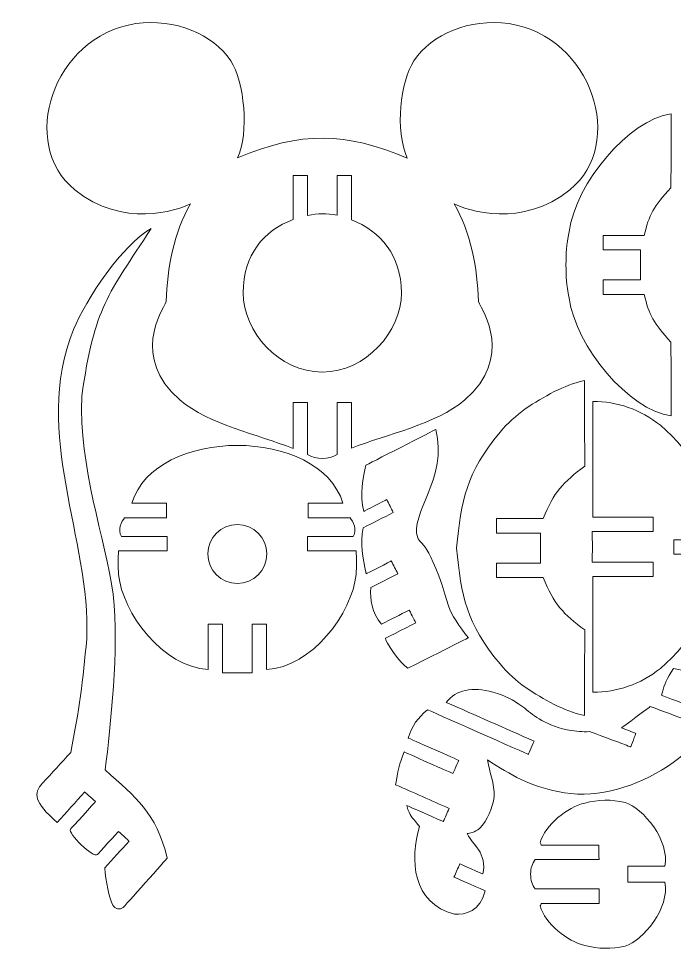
# Model space of a CAD drawing. Header units: centimetres. Extents: x -313 to 323, y -192 to 199.
# Drawn here: x -313.2 to -139.8, y -58.8 to 187.1 of the extents above; entities that cross this region are included whole.
import ezdxf

# ---------------------------------------------------------------- set-up
doc = ezdxf.new("R2010")
doc.units = ezdxf.units.CM
doc.header["$MEASUREMENT"] = 0
doc.layers.add('Livello 1', color=7, linetype='Continuous')

msp = doc.modelspace()

# ---------------------------------------------------------------- linework, layer by layer
at = {"layer": 'Livello 1', "lineweight": 20}
for points, knots in [([(-228.99624, 71.9074), (-228.99624, 71.9074), (-228.99624, 85.672422), (-228.99624, 85.672422), (-228.99624, 85.672422), (-228.99624, 85.672422), (-225.18624, 85.642704), (-225.18624, 85.642704), (-225.18624, 85.642704), (-225.18624, 81.621884), (-225.18624, 77.600556), (-225.18624, 73.579736), (-225.18624, 73.579736), (-215.755728, 77.36205), (-203.10475, 79.745332), (-195.217034, 86.326472), (-195.217034, 86.326472), (-182.279036, 97.80778), (-190.438024, 109.568234), (-191.63284, 112.32642), (-191.63284, 112.32642), (-191.849502, 121.204482), (-193.704972, 130.664204), (-198.059294, 138.185652), (-198.059294, 138.185652), (-194.407536, 136.341866), (-180.131212, 131.57073), (-167.43934, 141.88186), (-167.43934, 141.88186), (-152.61463, 153.926032), (-161.369248, 182.279544), (-183.56834, 185.788554), (-183.56834, 185.788554), (-194.033394, 187.08497), (-203.9112, 183.123332), (-208.657952, 175.932084), (-208.657952, 175.932084), (-212.298026, 170.41749), (-213.736936, 157.635702), (-210.441032, 150.228808), (-210.441032, 150.228808), (-226.87915, 157.14853), (-238.349282, 157.362144), (-255.324864, 150.262336), (-255.324864, 150.262336), (-252.163072, 156.862526), (-253.46787, 170.41749), (-257.107944, 175.932084), (-257.107944, 175.932084), (-261.854696, 183.123332), (-271.732502, 187.08497), (-282.197556, 185.788554), (-282.197556, 185.788554), (-304.396648, 182.279544), (-313.151266, 153.926032), (-298.326556, 141.88186), (-298.326556, 141.88186), (-285.634684, 131.57073), (-271.35836, 136.341866), (-267.706602, 138.185652), (-267.706602, 138.185652), (-272.060924, 130.664204), (-273.916394, 121.204482), (-274.133056, 112.32642), (-274.133056, 112.32642), (-275.327872, 109.568234), (-283.48686, 97.80778), (-270.548862, 86.326472), (-270.548862, 86.326472), (-262.661146, 79.745332), (-250.010422, 77.278484), (-240.57991, 73.49617), (-240.57991, 73.49617), (-240.57991, 77.51699), (-240.579656, 81.651602), (-240.579656, 85.672422), (-240.579656, 85.672422), (-240.579656, 85.672422), (-236.769656, 85.672422), (-236.769656, 85.672422), (-236.769656, 85.672422), (-236.769656, 85.672422), (-236.76991, 71.9074), (-236.76991, 71.9074), (-236.76991, 71.9074), (-234.565698, 70.557136), (-231.200452, 70.557136), (-228.99624, 71.9074)], [0, 0, 0, 0, 0.0434782609, 0.0434782609, 0.0434782609, 0.0434782709, 0.0869565217, 0.0869565217, 0.0869565217, 0.0869565317, 0.1304347826, 0.1304347826, 0.1304347826, 0.1304347926, 0.1739130435, 0.1739130435, 0.1739130435, 0.1739130535, 0.2173913043, 0.2173913043, 0.2173913043, 0.2173913143, 0.2608695652, 0.2608695652, 0.2608695652, 0.2608695752, 0.3043478261, 0.3043478261, 0.3043478261, 0.3043478361, 0.347826087, 0.347826087, 0.347826087, 0.347826097, 0.3913043478, 0.3913043478, 0.3913043478, 0.3913043578, 0.4347826087, 0.4347826087, 0.4347826087, 0.4347826187, 0.4782608696, 0.4782608696, 0.4782608696, 0.4782608796, 0.5217391304, 0.5217391304, 0.5217391304, 0.5217391404, 0.5652173913, 0.5652173913, 0.5652173913, 0.5652174013, 0.6086956522, 0.6086956522, 0.6086956522, 0.6086956622, 0.652173913, 0.652173913, 0.652173913, 0.652173923, 0.6956521739, 0.6956521739, 0.6956521739, 0.6956521839, 0.7391304348, 0.7391304348, 0.7391304348, 0.7391304448, 0.7826086957, 0.7826086957, 0.7826086957, 0.7826087057, 0.8260869565, 0.8260869565, 0.8260869565, 0.8260869665, 0.8695652174, 0.8695652174, 0.8695652174, 0.8695652274, 0.9130434783, 0.9130434783, 0.9130434783, 0.9130434883, 1, 1, 1, 1]), ([(-148.814028, 122.00763), (-148.814028, 122.00763), (-148.814028, 125.972316), (-148.814028, 125.972316), (-148.814028, 125.972316), (-148.814028, 125.972316), (-158.70047, 125.972316), (-158.70047, 125.972316), (-158.70047, 125.972316), (-158.70047, 125.972316), (-158.70047, 129.782316), (-158.70047, 129.782316), (-158.70047, 129.782316), (-155.404566, 129.782316), (-151.173434, 129.782316), (-147.81657, 129.782316), (-147.81657, 129.782316), (-146.549872, 135.24992), (-145.327624, 137.450322), (-140.749528, 142.409418), (-140.749528, 142.409418), (-140.749528, 142.409418), (-140.679424, 161.898584), (-140.679424, 161.898584), (-140.679424, 161.898584), (-151.85771, 160.41624), (-165.944804, 143.63827), (-167.63111, 130.760724), (-167.63111, 130.760724), (-168.471088, 127.035306), (-168.388792, 125.2347), (-168.527222, 122.00763), (-168.527222, 122.00763), (-168.388792, 118.78056), (-168.471088, 116.979954), (-167.63111, 113.254536), (-167.63111, 113.254536), (-165.944804, 100.37699), (-151.85771, 83.59902), (-140.679424, 82.116676), (-140.679424, 82.116676), (-140.679424, 82.116676), (-140.749528, 101.605842), (-140.749528, 101.605842), (-140.749528, 101.605842), (-145.327624, 106.564938), (-146.549872, 108.76534), (-147.81657, 114.232944), (-147.81657, 114.232944), (-151.173434, 114.232944), (-155.404566, 114.232944), (-158.70047, 114.232944), (-158.70047, 114.232944), (-158.70047, 114.232944), (-158.70047, 118.042944), (-158.70047, 118.042944), (-158.70047, 118.042944), (-158.70047, 118.042944), (-148.814028, 118.042944), (-148.814028, 118.042944), (-148.814028, 118.042944), (-148.814028, 118.042944), (-148.814028, 122.00763), (-148.814028, 122.00763)], [0, 0, 0, 0, 0.0588235294, 0.0588235294, 0.0588235294, 0.0588235394, 0.1176470588, 0.1176470588, 0.1176470588, 0.1176470688, 0.1764705882, 0.1764705882, 0.1764705882, 0.1764705982, 0.2352941176, 0.2352941176, 0.2352941176, 0.2352941276, 0.2941176471, 0.2941176471, 0.2941176471, 0.2941176571, 0.3529411765, 0.3529411765, 0.3529411765, 0.3529411865, 0.4117647059, 0.4117647059, 0.4117647059, 0.4117647159, 0.4705882353, 0.4705882353, 0.4705882353, 0.4705882453, 0.5294117647, 0.5294117647, 0.5294117647, 0.5294117747, 0.5882352941, 0.5882352941, 0.5882352941, 0.5882353041, 0.6470588235, 0.6470588235, 0.6470588235, 0.6470588335, 0.7058823529, 0.7058823529, 0.7058823529, 0.7058823629, 0.7647058824, 0.7647058824, 0.7647058824, 0.7647058924, 0.8235294118, 0.8235294118, 0.8235294118, 0.8235294218, 0.8823529412, 0.8823529412, 0.8823529412, 0.8823529512, 1, 1, 1, 1]), ([(-228.99624, 145.620232), (-228.99624, 145.620232), (-225.18624, 145.620232), (-225.18624, 145.620232), (-225.18624, 145.620232), (-225.18624, 145.620232), (-225.18624, 133.962648), (-225.18624, 133.962648), (-225.18624, 133.962648), (-217.592148, 130.831082), (-211.980272, 124.724414), (-211.980272, 114.590068), (-211.980272, 114.590068), (-211.980272, 104.455722), (-221.338648, 93.687392), (-232.882948, 93.687392), (-232.882948, 93.687392), (-244.427248, 93.687392), (-253.785624, 104.375458), (-253.785624, 114.590068), (-253.785624, 114.590068), (-253.785624, 124.804678), (-248.397014, 131.003548), (-240.57991, 134.028688), (-240.57991, 134.028688), (-240.57991, 134.028688), (-240.579656, 145.620232), (-240.579656, 145.620232), (-240.579656, 145.620232), (-240.579656, 145.620232), (-236.769656, 145.620232), (-236.769656, 145.620232), (-236.769656, 145.620232), (-236.769656, 145.620232), (-236.76991, 135.097012), (-236.76991, 135.097012), (-236.76991, 135.097012), (-233.999278, 135.596376), (-231.767634, 135.690864), (-228.99624, 135.131302), (-228.99624, 135.131302), (-228.99624, 135.131302), (-228.99624, 145.620232), (-228.99624, 145.620232)], [0, 0, 0, 0, 0.0833333333, 0.0833333333, 0.0833333333, 0.0833333433, 0.1666666667, 0.1666666667, 0.1666666667, 0.1666666767, 0.25, 0.25, 0.25, 0.25000001, 0.3333333333, 0.3333333333, 0.3333333333, 0.3333333433, 0.4166666667, 0.4166666667, 0.4166666667, 0.4166666767, 0.5, 0.5, 0.5, 0.50000001, 0.5833333333, 0.5833333333, 0.5833333333, 0.5833333433, 0.6666666667, 0.6666666667, 0.6666666667, 0.6666666767, 0.75, 0.75, 0.75, 0.75000001, 0.8333333333, 0.8333333333, 0.8333333333, 0.8333333433, 1, 1, 1, 1]), ([(-278.098758, 131.650994), (-289.570414, 113.944146), (-293.064438, 111.216948), (-296.468292, 87.233252), (-296.468292, 87.233252), (-297.302682, 68.87718), (-290.282122, 49.610518), (-288.137346, 34.995358), (-288.137346, 34.995358), (-286.57931, 20.071842), (-288.87928, 0.49022), (-290.248848, -11.422126), (-290.248848, -11.422126), (-282.09494, -18.796762), (-276.892258, -22.622002), (-273.854672, -34.70656), (-273.854672, -34.70656), (-273.854672, -34.70656), (-285.509462, -47.76089), (-285.509462, -47.76089), (-285.509462, -47.76089), (-286.46628, -48.423322), (-287.63214, -48.173132), (-288.22777, -47.15129), (-288.22777, -47.15129), (-289.332162, -45.254926), (-290.063936, -40.770556), (-290.375848, -37.320728), (-290.375848, -37.320728), (-288.236406, -34.95548), (-286.097218, -32.589978), (-283.957776, -30.224476), (-283.957776, -30.224476), (-283.957776, -30.224476), (-286.783526, -27.668982), (-286.783526, -27.668982), (-286.783526, -27.668982), (-286.783526, -27.668982), (-292.308026, -33.777174), (-292.308026, -33.777174), (-292.308026, -33.777174), (-293.29888, -34.872676), (-300.373034, -28.10383), (-299.413168, -27.070558), (-299.413168, -27.070558), (-299.413168, -27.070558), (-292.840156, -19.803364), (-292.840156, -19.803364), (-292.840156, -19.803364), (-292.840156, -19.803364), (-295.665906, -17.247616), (-295.665906, -17.247616), (-295.665906, -17.247616), (-298.104306, -19.943572), (-300.542452, -22.639274), (-302.980598, -25.33523), (-302.980598, -25.33523), (-309.111396, -19.790156), (-309.33009, -17.678908), (-306.797202, -14.889226), (-306.797202, -14.889226), (-304.320194, -12.150344), (-301.852076, -9.557004), (-299.362114, -6.803898), (-299.362114, -6.803898), (-297.219624, 4.008882), (-296.098214, 12.300204), (-295.159684, 23.223728), (-295.159684, 23.223728), (-293.950136, 49.828958), (-309.76062, 77.172312), (-298.64304, 104.906318), (-298.64304, 104.906318), (-295.431718, 112.917478), (-285.687008, 127.321056), (-278.098758, 131.650994)], [0, 0, 0, 0, 0.05, 0.05, 0.05, 0.05000001, 0.1, 0.1, 0.1, 0.10000001, 0.15, 0.15, 0.15, 0.15000001, 0.2, 0.2, 0.2, 0.20000001, 0.25, 0.25, 0.25, 0.25000001, 0.3, 0.3, 0.3, 0.30000001, 0.35, 0.35, 0.35, 0.35000001, 0.4, 0.4, 0.4, 0.40000001, 0.45, 0.45, 0.45, 0.45000001, 0.5, 0.5, 0.5, 0.50000001, 0.55, 0.55, 0.55, 0.55000001, 0.6, 0.6, 0.6, 0.60000001, 0.65, 0.65, 0.65, 0.65000001, 0.7, 0.7, 0.7, 0.70000001, 0.75, 0.75, 0.75, 0.75000001, 0.8, 0.8, 0.8, 0.80000001, 0.85, 0.85, 0.85, 0.85000001, 0.9, 0.9, 0.9, 0.90000001, 1, 1, 1, 1]), ([(-175.198278, 47.188374), (-175.198278, 47.188374), (-175.212756, 51.16322), (-175.212756, 51.16322), (-175.212756, 51.16322), (-175.212756, 51.16322), (-186.874912, 51.16322), (-186.874912, 51.16322), (-186.874912, 51.16322), (-186.874912, 51.16322), (-186.874912, 54.97322), (-186.874912, 54.97322), (-186.874912, 54.97322), (-186.874912, 54.97322), (-174.50562, 54.97322), (-174.50562, 54.97322), (-174.50562, 54.97322), (-171.774358, 61.938662), (-169.153078, 64.657224), (-163.521898, 68.82511), (-163.521898, 68.82511), (-163.521898, 68.82511), (-163.619942, 91.436444), (-163.619942, 91.436444), (-163.619942, 91.436444), (-166.643304, 90.799158), (-168.886886, 89.793826), (-171.586398, 88.538304), (-171.586398, 88.538304), (-176.958498, 85.664294), (-181.83479, 82.741262), (-185.923428, 77.785722), (-185.923428, 77.785722), (-194.871086, 66.94043), (-196.157088, 59.958478), (-197.390004, 47.188374), (-197.390004, 47.188374), (-196.157088, 34.41827), (-194.871086, 27.436318), (-185.923428, 16.591026), (-185.923428, 16.591026), (-181.83479, 11.635486), (-176.958498, 8.712454), (-171.586398, 5.838444), (-171.586398, 5.838444), (-168.886886, 4.582922), (-166.643304, 3.57759), (-163.619942, 2.940304), (-163.619942, 2.940304), (-163.619942, 2.940304), (-163.521898, 25.551638), (-163.521898, 25.551638), (-163.521898, 25.551638), (-169.153078, 29.719524), (-171.774358, 32.438086), (-174.50562, 39.403528), (-174.50562, 39.403528), (-174.50562, 39.403528), (-186.874912, 39.403528), (-186.874912, 39.403528), (-186.874912, 39.403528), (-186.874912, 39.403528), (-186.874912, 43.213528), (-186.874912, 43.213528), (-186.874912, 43.213528), (-186.874912, 43.213528), (-175.212756, 43.213528), (-175.212756, 43.213528), (-175.212756, 43.213528), (-175.212756, 43.213528), (-175.198278, 47.188374), (-175.198278, 47.188374)], [0, 0, 0, 0, 0.0526315789, 0.0526315789, 0.0526315789, 0.0526315889, 0.1052631579, 0.1052631579, 0.1052631579, 0.1052631679, 0.1578947368, 0.1578947368, 0.1578947368, 0.1578947468, 0.2105263158, 0.2105263158, 0.2105263158, 0.2105263258, 0.2631578947, 0.2631578947, 0.2631578947, 0.2631579047, 0.3157894737, 0.3157894737, 0.3157894737, 0.3157894837, 0.3684210526, 0.3684210526, 0.3684210526, 0.3684210626, 0.4210526316, 0.4210526316, 0.4210526316, 0.4210526416, 0.4736842105, 0.4736842105, 0.4736842105, 0.4736842205, 0.5263157895, 0.5263157895, 0.5263157895, 0.5263157995, 0.5789473684, 0.5789473684, 0.5789473684, 0.5789473784, 0.6315789474, 0.6315789474, 0.6315789474, 0.6315789574, 0.6842105263, 0.6842105263, 0.6842105263, 0.6842105363, 0.7368421053, 0.7368421053, 0.7368421053, 0.7368421153, 0.7894736842, 0.7894736842, 0.7894736842, 0.7894736942, 0.8421052632, 0.8421052632, 0.8421052632, 0.8421052732, 0.8947368421, 0.8947368421, 0.8947368421, 0.8947368521, 1, 1, 1, 1]), ([(-140.017754, 47.514764), (-140.017754, 47.514764), (-140.017754, 49.410366), (-140.017754, 49.410366), (-140.017754, 49.410366), (-140.017754, 49.410366), (-128.18999, 49.410366), (-128.18999, 49.410366), (-128.18999, 49.410366), (-128.435608, 60.671964), (-135.10514, 72.76592), (-143.549116, 79.626206), (-143.549116, 79.626206), (-148.738844, 83.842606), (-155.03017, 85.940392), (-161.372042, 85.940392), (-161.372042, 85.940392), (-161.372042, 85.940392), (-161.427922, 55.359554), (-161.427922, 55.359554), (-161.427922, 55.359554), (-161.427922, 55.359554), (-145.410936, 55.359554), (-145.410936, 55.359554), (-145.410936, 55.359554), (-145.410936, 54.088284), (-145.410936, 52.82057), (-145.410936, 51.549554), (-145.410936, 51.549554), (-145.410936, 51.549554), (-161.55416, 51.549554), (-161.55416, 51.549554), (-161.55416, 51.549554), (-161.538158, 49.87544), (-161.520378, 48.790098), (-161.504122, 47.514764), (-161.504122, 47.514764), (-161.520378, 46.23943), (-161.538158, 45.154088), (-161.55416, 43.479974), (-161.55416, 43.479974), (-161.55416, 43.479974), (-145.410936, 43.479974), (-145.410936, 43.479974), (-145.410936, 43.479974), (-145.410936, 42.208958), (-145.410936, 40.941244), (-145.410936, 39.669974), (-145.410936, 39.669974), (-145.410936, 39.669974), (-161.427922, 39.669974), (-161.427922, 39.669974), (-161.427922, 39.669974), (-161.427922, 39.669974), (-161.372042, 9.089136), (-161.372042, 9.089136), (-161.372042, 9.089136), (-155.03017, 9.089136), (-148.738844, 11.186922), (-143.549116, 15.403322), (-143.549116, 15.403322), (-135.10514, 22.263608), (-128.435608, 34.357564), (-128.18999, 45.619162), (-128.18999, 45.619162), (-128.18999, 45.619162), (-140.017754, 45.619162), (-140.017754, 45.619162), (-140.017754, 45.619162), (-140.017754, 45.619162), (-140.017754, 47.514764), (-140.017754, 47.514764)], [0, 0, 0, 0, 0.0526315789, 0.0526315789, 0.0526315789, 0.0526315889, 0.1052631579, 0.1052631579, 0.1052631579, 0.1052631679, 0.1578947368, 0.1578947368, 0.1578947368, 0.1578947468, 0.2105263158, 0.2105263158, 0.2105263158, 0.2105263258, 0.2631578947, 0.2631578947, 0.2631578947, 0.2631579047, 0.3157894737, 0.3157894737, 0.3157894737, 0.3157894837, 0.3684210526, 0.3684210526, 0.3684210526, 0.3684210626, 0.4210526316, 0.4210526316, 0.4210526316, 0.4210526416, 0.4736842105, 0.4736842105, 0.4736842105, 0.4736842205, 0.5263157895, 0.5263157895, 0.5263157895, 0.5263157995, 0.5789473684, 0.5789473684, 0.5789473684, 0.5789473784, 0.6315789474, 0.6315789474, 0.6315789474, 0.6315789574, 0.6842105263, 0.6842105263, 0.6842105263, 0.6842105363, 0.7368421053, 0.7368421053, 0.7368421053, 0.7368421153, 0.7894736842, 0.7894736842, 0.7894736842, 0.7894736942, 0.8421052632, 0.8421052632, 0.8421052632, 0.8421052732, 0.8947368421, 0.8947368421, 0.8947368421, 0.8947368521, 1, 1, 1, 1]), ([(-259.230622, 14.242796), (-259.230622, 18.48358), (-259.230368, 22.936962), (-259.230368, 27.117294), (-259.230368, 27.117294), (-259.230368, 27.117294), (-263.040368, 27.117294), (-263.040368, 27.117294), (-263.040368, 27.117294), (-263.040368, 27.117294), (-263.040622, 15.13078), (-263.040622, 15.13078), (-263.040622, 15.13078), (-275.03374, 15.690342), (-285.755842, 30.092396), (-286.720534, 40.220646), (-286.720534, 40.220646), (-286.90951, 42.31259), (-286.8676, 44.572936), (-286.720534, 46.433994), (-286.720534, 46.433994), (-286.720534, 46.433994), (-273.89709, 46.433994), (-273.89709, 46.433994), (-273.89709, 46.433994), (-273.89709, 46.433994), (-273.89709, 50.243994), (-273.89709, 50.243994), (-273.89709, 50.243994), (-273.89709, 50.243994), (-278.557228, 50.243994), (-278.557228, 50.243994), (-278.557228, 50.243994), (-279.54097, 50.326798), (-280.600658, 50.298858), (-281.7114, 50.243994), (-281.7114, 50.243994), (-281.7114, 50.243994), (-285.917894, 50.243994), (-285.917894, 50.243994), (-285.917894, 50.243994), (-287.165288, 52.028344), (-285.886398, 54.199536), (-285.180278, 55.217822), (-285.180278, 55.217822), (-285.180278, 55.217822), (-274.065238, 55.217822), (-274.065238, 55.217822), (-274.065238, 55.217822), (-274.065238, 55.217822), (-274.065238, 59.028076), (-274.065238, 59.028076), (-274.065238, 59.028076), (-277.132796, 59.028076), (-280.147522, 59.028076), (-283.248862, 59.028076), (-283.248862, 59.028076), (-277.104094, 79.40929), (-233.582972, 79.40929), (-227.438204, 59.028076), (-227.438204, 59.028076), (-230.539544, 59.028076), (-233.55427, 59.028076), (-236.621828, 59.028076), (-236.621828, 59.028076), (-236.621828, 59.028076), (-236.621828, 55.217822), (-236.621828, 55.217822), (-236.621828, 55.217822), (-236.621828, 55.217822), (-225.506788, 55.217822), (-225.506788, 55.217822), (-225.506788, 55.217822), (-224.800668, 54.199536), (-223.521778, 52.028344), (-224.769172, 50.243994), (-224.769172, 50.243994), (-224.769172, 50.243994), (-228.975666, 50.243994), (-228.975666, 50.243994), (-228.975666, 50.243994), (-230.086408, 50.298858), (-231.146096, 50.326798), (-232.129838, 50.243994), (-232.129838, 50.243994), (-232.129838, 50.243994), (-236.789976, 50.243994), (-236.789976, 50.243994), (-236.789976, 50.243994), (-236.789976, 50.243994), (-236.789976, 46.433994), (-236.789976, 46.433994), (-236.789976, 46.433994), (-236.789976, 46.433994), (-223.966532, 46.433994), (-223.966532, 46.433994), (-223.966532, 46.433994), (-223.819466, 44.572936), (-223.777556, 42.31259), (-223.966532, 40.220646), (-223.966532, 40.220646), (-224.931224, 30.092396), (-235.653834, 15.648178), (-247.646952, 15.088616), (-247.646952, 15.088616), (-247.646952, 15.088616), (-247.646952, 27.07259), (-247.646952, 27.07259), (-247.646952, 27.07259), (-247.646952, 27.07259), (-251.456952, 27.117294), (-251.456952, 27.117294), (-251.456952, 27.117294), (-251.456952, 22.936962), (-251.456952, 18.48358), (-251.456952, 14.242796), (-251.456952, 14.242796), (-251.456952, 14.242796), (-259.230622, 14.242796), (-259.230622, 14.242796)], [0, 0, 0, 0, 0.0322580645, 0.0322580645, 0.0322580645, 0.0322580745, 0.064516129, 0.064516129, 0.064516129, 0.064516139, 0.0967741935, 0.0967741935, 0.0967741935, 0.0967742035, 0.1290322581, 0.1290322581, 0.1290322581, 0.1290322681, 0.1612903226, 0.1612903226, 0.1612903226, 0.1612903326, 0.1935483871, 0.1935483871, 0.1935483871, 0.1935483971, 0.2258064516, 0.2258064516, 0.2258064516, 0.2258064616, 0.2580645161, 0.2580645161, 0.2580645161, 0.2580645261, 0.2903225806, 0.2903225806, 0.2903225806, 0.2903225906, 0.3225806452, 0.3225806452, 0.3225806452, 0.3225806552, 0.3548387097, 0.3548387097, 0.3548387097, 0.3548387197, 0.3870967742, 0.3870967742, 0.3870967742, 0.3870967842, 0.4193548387, 0.4193548387, 0.4193548387, 0.4193548487, 0.4516129032, 0.4516129032, 0.4516129032, 0.4516129132, 0.4838709677, 0.4838709677, 0.4838709677, 0.4838709777, 0.5161290323, 0.5161290323, 0.5161290323, 0.5161290423, 0.5483870968, 0.5483870968, 0.5483870968, 0.5483871068, 0.5806451613, 0.5806451613, 0.5806451613, 0.5806451713, 0.6129032258, 0.6129032258, 0.6129032258, 0.6129032358, 0.6451612903, 0.6451612903, 0.6451612903, 0.6451613003, 0.6774193548, 0.6774193548, 0.6774193548, 0.6774193648, 0.7096774194, 0.7096774194, 0.7096774194, 0.7096774294, 0.7419354839, 0.7419354839, 0.7419354839, 0.7419354939, 0.7741935484, 0.7741935484, 0.7741935484, 0.7741935584, 0.8064516129, 0.8064516129, 0.8064516129, 0.8064516229, 0.8387096774, 0.8387096774, 0.8387096774, 0.8387096874, 0.8709677419, 0.8709677419, 0.8709677419, 0.8709677519, 0.9032258065, 0.9032258065, 0.9032258065, 0.9032258165, 0.935483871, 0.935483871, 0.935483871, 0.935483881, 1, 1, 1, 1]), ([(-214.133684, 56.590946), (-216.802462, 55.235856), (-219.452698, 53.890418), (-222.12935, 52.531518), (-222.12935, 52.531518), (-222.879666, 48.250348), (-222.168466, 44.840398), (-221.285562, 40.41902), (-221.285562, 40.41902), (-221.285562, 40.41902), (-214.652098, 43.786806), (-214.652098, 43.786806), (-214.652098, 43.786806), (-214.062818, 42.62628), (-213.511638, 41.54043), (-212.927184, 40.389556), (-212.927184, 40.389556), (-215.323928, 39.172896), (-217.667332, 37.98316), (-220.087698, 36.754308), (-220.087698, 36.754308), (-220.276928, 33.558734), (-219.900754, 30.244034), (-217.259662, 27.081988), (-217.259662, 27.081988), (-214.807546, 28.326842), (-212.356192, 29.571442), (-209.904076, 30.816296), (-209.904076, 30.816296), (-209.076798, 29.186632), (-208.754726, 28.552648), (-208.179416, 27.419046), (-208.179416, 27.419046), (-208.179416, 27.419046), (-216.18575, 23.354284), (-216.18575, 23.354284), (-216.18575, 23.354284), (-216.473532, 22.81555), (-212.238336, 16.550132), (-210.2612, 15.442184), (-210.2612, 15.442184), (-210.2612, 15.442184), (-194.29603, 23.492714), (-194.29603, 23.492714), (-194.29603, 23.492714), (-196.795136, 26.539444), (-198.706232, 29.509466), (-199.542654, 31.93796), (-199.542654, 31.93796), (-204.67066, 49.315624), (-206.932784, 47.999142), (-207.667606, 49.92116), (-207.667606, 49.92116), (-209.989166, 55.9943), (-199.483218, 65.746884), (-202.915012, 78.54061), (-202.915012, 78.54061), (-202.915012, 78.54061), (-221.410022, 69.072252), (-221.410022, 69.072252), (-221.410022, 69.072252), (-222.12046, 66.12382), (-223.079564, 61.138562), (-221.942406, 56.899302), (-221.942406, 56.899302), (-221.727776, 56.920892), (-216.492328, 59.666378), (-215.858344, 59.988196), (-215.858344, 59.988196), (-215.287098, 58.86323), (-214.707978, 57.722262), (-214.133684, 56.590946)], [0, 0, 0, 0, 0.0526315789, 0.0526315789, 0.0526315789, 0.0526315889, 0.1052631579, 0.1052631579, 0.1052631579, 0.1052631679, 0.1578947368, 0.1578947368, 0.1578947368, 0.1578947468, 0.2105263158, 0.2105263158, 0.2105263158, 0.2105263258, 0.2631578947, 0.2631578947, 0.2631578947, 0.2631579047, 0.3157894737, 0.3157894737, 0.3157894737, 0.3157894837, 0.3684210526, 0.3684210526, 0.3684210526, 0.3684210626, 0.4210526316, 0.4210526316, 0.4210526316, 0.4210526416, 0.4736842105, 0.4736842105, 0.4736842105, 0.4736842205, 0.5263157895, 0.5263157895, 0.5263157895, 0.5263157995, 0.5789473684, 0.5789473684, 0.5789473684, 0.5789473784, 0.6315789474, 0.6315789474, 0.6315789474, 0.6315789574, 0.6842105263, 0.6842105263, 0.6842105263, 0.6842105363, 0.7368421053, 0.7368421053, 0.7368421053, 0.7368421153, 0.7894736842, 0.7894736842, 0.7894736842, 0.7894736942, 0.8421052632, 0.8421052632, 0.8421052632, 0.8421052732, 0.8947368421, 0.8947368421, 0.8947368421, 0.8947368521, 1, 1, 1, 1]), ([(-247.55094, 45.6565), (-247.55094, 41.352724), (-251.039884, 37.86378), (-255.34366, 37.86378), (-255.34366, 37.86378), (-259.647182, 37.86378), (-263.136126, 41.352724), (-263.136126, 45.6565), (-263.136126, 45.6565), (-263.136126, 49.960022), (-259.647182, 53.448966), (-255.34366, 53.448966), (-255.34366, 53.448966), (-251.039884, 53.448966), (-247.55094, 49.960022), (-247.55094, 45.6565)], [0, 0, 0, 0, 0.2, 0.2, 0.2, 0.20000001, 0.4, 0.4, 0.4, 0.40000001, 0.6, 0.6, 0.6, 0.60000001, 1, 1, 1, 1]), ([(-197.916038, -49.559718), (-209.199988, -46.62932), (-209.753962, -35.100768), (-207.237076, -26.369518), (-207.237076, -26.369518), (-209.424524, -23.405846), (-209.678524, -23.992078), (-210.541616, -20.81911), (-210.541616, -20.81911), (-210.541616, -20.81911), (-200.915524, -25.0825), (-200.915524, -25.0825), (-200.915524, -25.0825), (-200.393808, -23.90394), (-199.896476, -22.781514), (-199.372474, -21.598636), (-199.372474, -21.598636), (-204.074776, -19.515836), (-208.790032, -17.427702), (-213.501224, -15.341092), (-213.501224, -15.341092), (-213.501224, -15.341092), (-213.501224, -15.340838), (-213.501224, -15.340838), (-213.501224, -15.340838), (-212.983318, -11.902694), (-212.503258, -9.690608), (-211.275422, -6.667246), (-211.275422, -6.667246), (-211.275422, -6.667246), (-198.381874, -12.377928), (-198.381874, -12.377928), (-198.381874, -12.377928), (-198.381874, -12.377928), (-196.838824, -8.894064), (-196.838824, -8.894064), (-196.838824, -8.894064), (-196.838824, -8.894064), (-210.173062, -2.98831), (-210.173062, -2.98831), (-210.173062, -2.98831), (-209.046826, 0.456692), (-207.796892, 2.140712), (-205.104746, 4.48056), (-205.104746, 4.48056), (-205.104746, 4.48056), (-178.438048, -7.329932), (-178.438048, -7.329932), (-178.438048, -7.329932), (-178.438048, -7.329932), (-176.894998, -3.846068), (-176.894998, -3.846068), (-176.894998, -3.846068), (-184.635648, -0.418084), (-192.370456, 3.007868), (-200.112122, 6.436614), (-200.112122, 6.436614), (-197.616064, 9.748774), (-193.179192, 10.651744), (-187.788804, 9.145778), (-187.788804, 9.145778), (-184.30748, 8.172958), (-182.767986, 7.195312), (-179.889912, 5.261102), (-179.889912, 5.261102), (-177.150268, 3.133344), (-175.041052, 0.876808), (-168.151556, -0.861568), (-168.151556, -0.861568), (-165.281356, -1.261872), (-164.405056, -1.37414), (-162.173666, -1.309878), (-162.173666, -1.309878), (-162.173666, -1.309878), (-153.455624, -4.543298), (-153.455624, -4.543298), (-153.455624, -4.543298), (-152.833578, -4.791456), (-152.191212, -5.040122), (-151.518366, -5.290058), (-151.518366, -5.290058), (-151.518366, -5.290058), (-151.509476, -5.264912), (-151.509476, -5.264912), (-151.509476, -5.264912), (-151.509476, -5.264912), (-151.34082, -5.32765), (-151.34082, -5.32765), (-151.34082, -5.32765), (-151.34082, -5.32765), (-150.015956, -1.755394), (-150.015956, -1.755394), (-150.015956, -1.755394), (-150.807928, -1.461516), (-153.739342, -0.387604), (-153.798778, -0.29083), (-153.798778, -0.29083), (-153.798778, -0.29083), (-146.198082, 5.319268), (-146.198082, 5.319268), (-146.198082, 5.319268), (-142.837662, 4.072636), (-139.496292, 2.833624), (-136.14019, 1.589024), (-136.14019, 1.589024), (-135.69061, 2.801366), (-135.267954, 3.940556), (-134.815326, 5.16128), (-134.815326, 5.16128), (-134.815326, 5.16128), (-143.24838, 8.289036), (-143.24838, 8.289036), (-143.24838, 8.289036), (-142.253208, 11.929364), (-141.959076, 12.35329), (-140.069316, 15.411196), (-140.069316, 15.411196), (-135.520938, 14.53896), (-129.318004, 11.684508), (-125.598936, 9.386316), (-125.598936, 9.386316), (-130.695192, -6.994398), (-152.521158, -21.041106), (-170.606466, -17.15135), (-170.606466, -17.15135), (-177.994056, -15.706598), (-182.992776, -12.836398), (-189.19444, -8.795004), (-189.19444, -8.795004), (-188.641482, -12.206732), (-187.45581, -15.000986), (-187.462668, -18.455894), (-187.462668, -18.455894), (-187.900818, -21.645372), (-189.23635, -24.676608), (-191.290448, -26.849832), (-191.290448, -26.849832), (-192.648586, -28.04287), (-194.004184, -28.090114), (-194.586098, -28.254706), (-194.586098, -28.254706), (-194.321938, -29.045408), (-193.390774, -30.039818), (-191.51346, -32.58312), (-191.51346, -32.58312), (-190.669926, -34.075116), (-189.72276, -36.382198), (-190.500762, -38.91788), (-190.500762, -38.91788), (-190.500762, -38.91788), (-196.548756, -36.23945), (-196.548756, -36.23945), (-196.548756, -36.23945), (-197.065646, -37.406834), (-197.575678, -38.557454), (-198.091806, -39.723314), (-198.091806, -39.723314), (-198.091806, -39.723314), (-189.878716, -43.360594), (-189.878716, -43.360594), (-189.878716, -43.360594), (-190.982854, -48.791876), (-195.270374, -49.67859), (-197.916038, -49.559718)], [0, 0, 0, 0, 0.0238095238, 0.0238095238, 0.0238095238, 0.0238095338, 0.0476190476, 0.0476190476, 0.0476190476, 0.0476190576, 0.0714285714, 0.0714285714, 0.0714285714, 0.0714285814, 0.0952380952, 0.0952380952, 0.0952380952, 0.0952381052, 0.119047619, 0.119047619, 0.119047619, 0.119047629, 0.1428571429, 0.1428571429, 0.1428571429, 0.1428571529, 0.1666666667, 0.1666666667, 0.1666666667, 0.1666666767, 0.1904761905, 0.1904761905, 0.1904761905, 0.1904762005, 0.2142857143, 0.2142857143, 0.2142857143, 0.2142857243, 0.2380952381, 0.2380952381, 0.2380952381, 0.2380952481, 0.2619047619, 0.2619047619, 0.2619047619, 0.2619047719, 0.2857142857, 0.2857142857, 0.2857142857, 0.2857142957, 0.3095238095, 0.3095238095, 0.3095238095, 0.3095238195, 0.3333333333, 0.3333333333, 0.3333333333, 0.3333333433, 0.3571428571, 0.3571428571, 0.3571428571, 0.3571428671, 0.380952381, 0.380952381, 0.380952381, 0.380952391, 0.4047619048, 0.4047619048, 0.4047619048, 0.4047619148, 0.4285714286, 0.4285714286, 0.4285714286, 0.4285714386, 0.4523809524, 0.4523809524, 0.4523809524, 0.4523809624, 0.4761904762, 0.4761904762, 0.4761904762, 0.4761904862, 0.5, 0.5, 0.5, 0.50000001, 0.5238095238, 0.5238095238, 0.5238095238, 0.5238095338, 0.5476190476, 0.5476190476, 0.5476190476, 0.5476190576, 0.5714285714, 0.5714285714, 0.5714285714, 0.5714285814, 0.5952380952, 0.5952380952, 0.5952380952, 0.5952381052, 0.619047619, 0.619047619, 0.619047619, 0.619047629, 0.6428571429, 0.6428571429, 0.6428571429, 0.6428571529, 0.6666666667, 0.6666666667, 0.6666666667, 0.6666666767, 0.6904761905, 0.6904761905, 0.6904761905, 0.6904762005, 0.7142857143, 0.7142857143, 0.7142857143, 0.7142857243, 0.7380952381, 0.7380952381, 0.7380952381, 0.7380952481, 0.7619047619, 0.7619047619, 0.7619047619, 0.7619047719, 0.7857142857, 0.7857142857, 0.7857142857, 0.7857142957, 0.8095238095, 0.8095238095, 0.8095238095, 0.8095238195, 0.8333333333, 0.8333333333, 0.8333333333, 0.8333333433, 0.8571428571, 0.8571428571, 0.8571428571, 0.8571428671, 0.880952381, 0.880952381, 0.880952381, 0.880952391, 0.9047619048, 0.9047619048, 0.9047619048, 0.9047619148, 0.9285714286, 0.9285714286, 0.9285714286, 0.9285714386, 0.9523809524, 0.9523809524, 0.9523809524, 0.9523809624, 1, 1, 1, 1]), ([(-177.842672, -38.992556), (-177.812954, -37.295582), (-177.456084, -36.282376), (-176.662588, -35.105848), (-176.662588, -35.105848), (-176.662588, -35.105848), (-159.760158, -35.105848), (-159.760158, -35.105848), (-159.760158, -35.105848), (-159.760158, -33.83661), (-159.8422, -32.567118), (-159.8422, -31.295848), (-159.8422, -31.295848), (-164.84092, -31.295848), (-169.90949, -31.295848), (-174.936658, -31.295848), (-174.936658, -31.295848), (-175.074326, -31.208726), (-175.212502, -30.737556), (-175.352456, -30.637988), (-175.352456, -30.637988), (-174.026068, -25.955752), (-168.00195, -21.185886), (-163.549076, -20.16506), (-163.549076, -20.16506), (-160.030668, -19.2786), (-156.511498, -19.148044), (-152.867106, -20.025614), (-152.867106, -20.025614), (-148.114004, -21.447252), (-140.937996, -30.20187), (-142.387574, -36.866068), (-142.387574, -36.866068), (-142.387574, -36.866068), (-152.126442, -36.866068), (-152.126442, -36.866068), (-152.126442, -36.866068), (-152.126442, -36.866068), (-152.126442, -38.992556), (-152.126442, -38.992556), (-152.126442, -38.992556), (-152.126442, -38.992556), (-152.126442, -41.119044), (-152.126442, -41.119044), (-152.126442, -41.119044), (-152.126442, -41.119044), (-142.387574, -41.119044), (-142.387574, -41.119044), (-142.387574, -41.119044), (-140.937996, -47.783242), (-148.114004, -56.53786), (-152.867106, -57.959498), (-152.867106, -57.959498), (-156.511498, -58.837068), (-160.030668, -58.706512), (-163.549076, -57.820052), (-163.549076, -57.820052), (-168.00195, -56.799226), (-174.026068, -52.02936), (-175.352456, -47.347124), (-175.352456, -47.347124), (-175.212502, -47.247556), (-175.074326, -46.776386), (-174.936658, -46.689264), (-174.936658, -46.689264), (-169.90949, -46.689264), (-164.758878, -46.689264), (-159.760158, -46.689264), (-159.760158, -46.689264), (-159.760158, -45.417994), (-159.760158, -44.148502), (-159.760158, -42.879264), (-159.760158, -42.879264), (-159.760158, -42.879264), (-176.662588, -42.879264), (-176.662588, -42.879264), (-176.662588, -42.879264), (-177.456084, -41.702736), (-177.812954, -40.68953), (-177.842672, -38.992556)], [0, 0, 0, 0, 0.0476190476, 0.0476190476, 0.0476190476, 0.0476190576, 0.0952380952, 0.0952380952, 0.0952380952, 0.0952381052, 0.1428571429, 0.1428571429, 0.1428571429, 0.1428571529, 0.1904761905, 0.1904761905, 0.1904761905, 0.1904762005, 0.2380952381, 0.2380952381, 0.2380952381, 0.2380952481, 0.2857142857, 0.2857142857, 0.2857142857, 0.2857142957, 0.3333333333, 0.3333333333, 0.3333333333, 0.3333333433, 0.380952381, 0.380952381, 0.380952381, 0.380952391, 0.4285714286, 0.4285714286, 0.4285714286, 0.4285714386, 0.4761904762, 0.4761904762, 0.4761904762, 0.4761904862, 0.5238095238, 0.5238095238, 0.5238095238, 0.5238095338, 0.5714285714, 0.5714285714, 0.5714285714, 0.5714285814, 0.619047619, 0.619047619, 0.619047619, 0.619047629, 0.6666666667, 0.6666666667, 0.6666666667, 0.6666666767, 0.7142857143, 0.7142857143, 0.7142857143, 0.7142857243, 0.7619047619, 0.7619047619, 0.7619047619, 0.7619047719, 0.8095238095, 0.8095238095, 0.8095238095, 0.8095238195, 0.8571428571, 0.8571428571, 0.8571428571, 0.8571428671, 0.9047619048, 0.9047619048, 0.9047619048, 0.9047619148, 1, 1, 1, 1])]:
    msp.add_open_spline(points, degree=3, knots=knots, dxfattribs=at)

doc.saveas('drawing.dxf')
